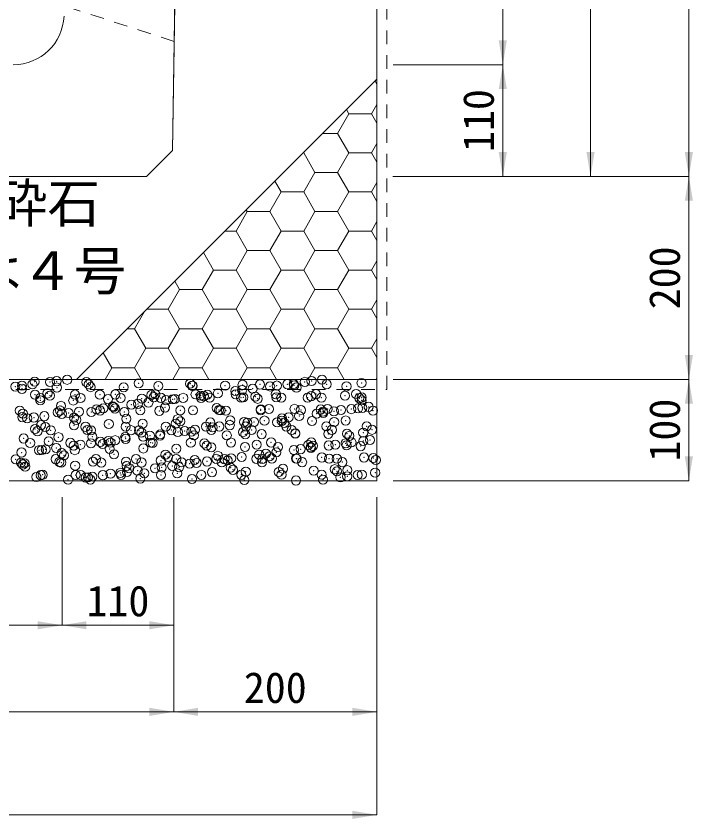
# Model space of a CAD drawing. Units: millimetres at full size. Extents: x 190759 to 276146, y -52712 to -16236.
# Drawn here: x 214728 to 215395, y -30937 to -30145 of the extents above; entities that cross this region are included whole.
import ezdxf
from ezdxf.enums import TextEntityAlignment as Align

# ---------------------------------------------------------------- set-up
doc = ezdxf.new("R2010")
doc.units = ezdxf.units.MM
doc.header["$LTSCALE"] = 18
doc.header["$PDMODE"] = 32
doc.header["$PDSIZE"] = 9
doc.linetypes.add('USER1', pattern=[1.35, 0.75, -0.6])
for name, color, linetype, lineweight in [('0_2', 7, 'Continuous', 5), ('寸法線', 7, 'Continuous', 9), ('本体', 2, 'Continuous', 13), ('補助線', 8, 'Continuous', 13), ('ﾊｯﾁﾝｸﾞ', 7, 'Continuous', 5)]:
    doc.layers.add(name, color=color, linetype=linetype, lineweight=lineweight)
doc.styles.add('ＭＳ ゴシック', font='')
doc.styles.get('ＭＳ ゴシック').set_extended_font_data('MS Gothic')

# ---------------------------------------------------------------- blocks, each defined once
blk = doc.blocks.new('filled_arrow')
at = {"color": 0, "linetype": 'Continuous', "lineweight": -2}
blk.add_solid([(7.5, 1.25), (0, 0), (7.5, -1.25)], dxfattribs=at)

msp = doc.modelspace()

# ---------------------------------------------------------------- linework, layer by layer
at = {"layer": '寸法線'}
for p, q in [((215390.54, -30303.35), (215390.54, -29263.35)), ((215207.28, -30193.35), (215207.28, -29393.35)), ((215293.68, -30303.35), (215293.68, -29703.36)), ((215099.2, -30193.35), (215207.28, -30193.35)), ((215099.2, -30193.35), (215207.28, -30193.35)), ((215207.28, -30303.35), (215207.28, -30193.35)), ((215098.94, -30303.35), (215390.54, -30303.35)), ((215098.94, -30303.35), (215293.68, -30303.35)), ((215098.94, -30303.35), (215207.28, -30303.35)), ((215098.94, -30303.35), (215390.54, -30303.35)), ((215390.54, -30503.35), (215390.54, -30303.35)), ((215099.2, -30503.35), (215390.54, -30503.35)), ((215099.2, -30503.35), (215390.54, -30503.35)), ((215390.54, -30603.35), (215390.54, -30503.35)), ((215099.2, -30603.35), (215390.54, -30603.35)), ((214773.2, -30619.35), (214773.2, -30745.68)), ((214773.2, -30619.35), (214773.2, -30745.68)), ((214883.2, -30619.35), (214883.2, -30745.68)), ((214883.2, -30619.35), (214883.2, -30831.03)), ((214883.2, -30619.35), (214883.2, -30831.03)), ((215083.2, -30619.35), (215083.2, -30831.03)), ((215083.2, -30619.35), (215083.2, -30932.54)), ((214537.2, -30745.68), (214773.2, -30745.68)), ((214773.2, -30745.68), (214883.2, -30745.68)), ((214427.21, -30831.03), (214883.2, -30831.03)), ((214883.2, -30831.03), (215083.2, -30831.03)), ((214227.21, -30932.54), (215083.2, -30932.54))]:
    msp.add_line(p, q, dxfattribs=at)
at = {"layer": '本体'}
for p, q in [((214892.71, -29603.35), (214881.85, -30277.7)), ((214856.2, -30303.35), (214881.85, -30277.7)), ((214454.21, -30303.35), (214856.2, -30303.35))]:
    msp.add_line(p, q, dxfattribs=at)
at = {"layer": '本体', "linetype": 'USER1', "lineweight": 9}
msp.add_line((214883.57, -30170.35), (214775.52, -30135.35), dxfattribs=at)
at = {"layer": '本体'}
msp.add_arc((214725.16, -30143.35), 50, 270, 357.71021, dxfattribs=at)
at = {"layer": '補助線'}
msp.add_line((215083.2, -30207.54), (214787.4, -30503.35), dxfattribs=at)
msp.add_lwpolyline([(214419.31, -29703.36), (214428.56, -30277.7), (214454.21, -30303.35), (214856.2, -30303.35), (214881.85, -30277.7), (214891.09, -29703.36), (215083.2, -29703.36), (215083.2, -30503.35), (214227.21, -30503.35), (214227.21, -29703.36)], close=True, dxfattribs=at)
at = {"layer": 'ﾊｯﾁﾝｸﾞ'}
for p, q in [((215083.2, -30212.47), (215081.4, -30209.35)), ((215055.64, -30241.72), (215053.22, -30237.53)), ((215077.86, -30241.72), (215083.2, -30232.47)), ((215044.53, -30260.97), (215055.64, -30241.72)), ((215055.64, -30241.72), (215077.86, -30241.72)), ((215083.2, -30250.97), (215077.86, -30241.72)), ((215029.78, -30260.97), (215044.53, -30260.97)), ((215055.64, -30280.21), (215044.53, -30260.97)), ((215077.86, -30280.21), (215083.2, -30270.96)), ((215011.19, -30280.21), (215012.09, -30278.66)), ((215010.53, -30280.21), (215011.19, -30280.21)), ((215022.3, -30299.46), (215011.19, -30280.21)), ((215044.53, -30299.46), (215055.64, -30280.21)), ((215055.64, -30280.21), (215077.86, -30280.21)), ((215083.2, -30289.46), (215077.86, -30280.21)), ((215011.19, -30318.71), (215022.3, -30299.46)), ((215022.3, -30299.46), (215044.53, -30299.46)), ((215055.64, -30318.71), (215044.53, -30299.46)), ((214988.96, -30318.71), (214982.77, -30307.98)), ((215077.86, -30318.71), (215083.2, -30309.46)), ((214977.85, -30337.96), (214988.96, -30318.71)), ((214988.96, -30318.71), (215011.19, -30318.71)), ((215022.3, -30337.96), (215011.19, -30318.71)), ((215044.53, -30337.96), (215055.64, -30318.71)), ((215055.64, -30318.71), (215077.86, -30318.71)), ((215083.2, -30327.96), (215077.86, -30318.71)), ((214944.51, -30357.2), (214955.63, -30337.96)), ((214955.63, -30337.96), (214954.59, -30336.16)), ((214955.63, -30337.96), (214977.85, -30337.96)), ((214988.96, -30357.2), (214977.85, -30337.96)), ((215011.19, -30357.2), (215022.3, -30337.96)), ((215022.3, -30337.96), (215044.53, -30337.96)), ((215055.64, -30357.2), (215044.53, -30337.96)), ((215077.86, -30357.2), (215083.2, -30347.95)), ((214933.54, -30357.2), (214944.51, -30357.2)), ((214955.63, -30376.45), (214944.51, -30357.2)), ((214977.85, -30376.45), (214988.96, -30357.2)), ((214988.96, -30357.2), (215011.19, -30357.2)), ((215022.3, -30376.45), (215011.19, -30357.2)), ((215044.53, -30376.45), (215055.64, -30357.2)), ((215055.64, -30357.2), (215077.86, -30357.2)), ((215083.2, -30366.45), (215077.86, -30357.2)), ((214922.29, -30395.7), (214912.32, -30378.43)), ((214944.51, -30395.7), (214955.63, -30376.45)), ((214955.63, -30376.45), (214977.85, -30376.45)), ((214988.96, -30395.7), (214977.85, -30376.45)), ((215011.19, -30395.7), (215022.3, -30376.45)), ((215022.3, -30376.45), (215044.53, -30376.45)), ((215055.64, -30395.7), (215044.53, -30376.45)), ((215077.86, -30395.7), (215083.2, -30386.45)), ((214911.18, -30414.95), (214922.29, -30395.7)), ((214922.29, -30395.7), (214944.51, -30395.7)), ((214955.63, -30414.95), (214944.51, -30395.7)), ((214977.85, -30414.95), (214988.96, -30395.7)), ((214988.96, -30395.7), (215011.19, -30395.7)), ((215022.3, -30414.95), (215011.19, -30395.7)), ((215044.53, -30414.95), (215055.64, -30395.7)), ((215055.64, -30395.7), (215077.86, -30395.7)), ((215083.2, -30404.95), (215077.86, -30395.7)), ((214888.95, -30414.95), (214884.14, -30406.61)), ((214877.84, -30434.19), (214888.95, -30414.95)), ((214888.95, -30414.95), (214911.18, -30414.95)), ((214922.29, -30434.19), (214911.18, -30414.95)), ((214944.51, -30434.19), (214955.63, -30414.95)), ((214955.63, -30414.95), (214977.85, -30414.95)), ((214988.96, -30434.19), (214977.85, -30414.95)), ((215011.19, -30434.19), (215022.3, -30414.95)), ((215022.3, -30414.95), (215044.53, -30414.95)), ((215055.64, -30434.19), (215044.53, -30414.95)), ((215077.86, -30434.19), (215083.2, -30424.94)), ((214844.5, -30453.44), (214854.33, -30436.41)), ((214856.55, -30434.19), (214877.84, -30434.19)), ((214888.95, -30453.44), (214877.84, -30434.19)), ((214911.18, -30453.44), (214922.29, -30434.19)), ((214922.29, -30434.19), (214944.51, -30434.19)), ((214955.63, -30453.44), (214944.51, -30434.19)), ((214977.85, -30453.44), (214988.96, -30434.19)), ((214988.96, -30434.19), (215011.19, -30434.19)), ((215022.3, -30453.44), (215011.19, -30434.19)), ((215044.53, -30453.44), (215055.64, -30434.19)), ((215055.64, -30434.19), (215077.86, -30434.19)), ((215083.2, -30443.44), (215077.86, -30434.19)), ((214837.3, -30453.44), (214844.5, -30453.44)), ((214855.61, -30472.69), (214844.5, -30453.44)), ((214877.84, -30472.69), (214888.95, -30453.44)), ((214888.95, -30453.44), (214911.18, -30453.44)), ((214922.29, -30472.69), (214911.18, -30453.44)), ((214944.51, -30472.69), (214955.63, -30453.44)), ((214955.63, -30453.44), (214977.85, -30453.44)), ((214988.96, -30472.69), (214977.85, -30453.44)), ((215011.19, -30472.69), (215022.3, -30453.44)), ((215022.3, -30453.44), (215044.53, -30453.44)), ((215055.64, -30472.69), (215044.53, -30453.44)), ((215077.86, -30472.69), (215083.2, -30463.44)), ((214844.5, -30491.93), (214855.61, -30472.69)), ((214855.61, -30472.69), (214877.84, -30472.69)), ((214888.95, -30491.93), (214877.84, -30472.69)), ((214911.18, -30491.93), (214922.29, -30472.69)), ((214922.29, -30472.69), (214944.51, -30472.69)), ((214955.63, -30491.93), (214944.51, -30472.69)), ((214977.85, -30491.93), (214988.96, -30472.69)), ((214988.96, -30472.69), (215011.19, -30472.69)), ((215022.3, -30491.93), (215011.19, -30472.69)), ((215044.53, -30491.93), (215055.64, -30472.69)), ((215055.64, -30472.69), (215077.86, -30472.69)), ((215083.2, -30481.94), (215077.86, -30472.69)), ((214822.28, -30491.93), (214813.69, -30477.06)), ((214815.69, -30503.35), (214822.28, -30491.93)), ((214822.28, -30491.93), (214844.5, -30491.93)), ((214851.09, -30503.35), (214844.5, -30491.93)), ((214882.36, -30503.35), (214888.95, -30491.93)), ((214888.95, -30491.93), (214911.18, -30491.93)), ((214917.76, -30503.35), (214911.18, -30491.93)), ((214949.04, -30503.35), (214955.63, -30491.93)), ((214955.63, -30491.93), (214977.85, -30491.93)), ((214984.44, -30503.35), (214977.85, -30491.93)), ((215015.71, -30503.35), (215022.3, -30491.93)), ((215022.3, -30491.93), (215044.53, -30491.93)), ((215051.11, -30503.35), (215044.53, -30491.93)), ((215082.39, -30503.35), (215083.2, -30501.93))]:
    msp.add_line(p, q, dxfattribs=at)
at = {"layer": 'ﾊｯﾁﾝｸﾞ', "linetype": 'USER1', "lineweight": 9}
msp.add_lwpolyline([(214419.15, -29693.36), (214217.21, -29693.36), (214217.21, -30513.35), (215093.2, -30513.35), (215093.2, -29693.36), (214891.26, -29693.36)], dxfattribs=at)
at = {"layer": 'ﾊｯﾁﾝｸﾞ', "lineweight": 20}
msp.add_lwpolyline([(214419.31, -29703.36), (214227.21, -29703.36), (214227.21, -30503.35), (215083.2, -30503.35), (215083.2, -29703.36), (214891.09, -29703.36)], dxfattribs=at)
msp.add_lwpolyline([(214227.21, -30503.35), (215083.2, -30503.35), (215083.2, -30603.35), (214227.21, -30603.35)], close=True, dxfattribs=at)
at = {"layer": 'ﾊｯﾁﾝｸﾞ'}
for p in [(214778.19, -30503.78), (215018.88, -30504.97), (215029.2, -30503.61), (214727.07, -30510.51), (214733.68, -30509.64), (214733.76, -30512.66), (214744.01, -30508.28), (214746.17, -30505.65), (214761.26, -30506.01), (214767.87, -30505.14), (214768.06, -30511.42), (214796.99, -30506.08), (214799.33, -30508.23), (214801.3, -30511), (214833.79, -30511.16), (214848.56, -30507.21), (214868.09, -30509.92), (214899.38, -30507.64), (214901.33, -30509.5), (214901.72, -30509.79), (214933.82, -30509.65), (214950.94, -30508.77), (214960.83, -30512.61), (214968.12, -30508.42), (214978.08, -30510.34), (214984.69, -30509.47), (214995.02, -30508.11), (215001.36, -30507.99), (215001.76, -30509.2), (215004.1, -30511.35), (215012.27, -30505.84), (215033.85, -30508.15), (215053.33, -30510.33), (215068.15, -30506.91), (214746.45, -30518.41), (214758.81, -30517.23), (214761.15, -30519.38), (214786, -30518.34), (214810.38, -30518.35), (214825.55, -30518.26), (214861.2, -30518.79), (214865.1, -30518.19), (214904.65, -30518.12), (214909.71, -30519.34), (214912.77, -30519.91), (214916.32, -30518.47), (214926.65, -30517.12), (214943.9, -30514.84), (214944.2, -30518.05), (214950.51, -30513.97), (214963.58, -30520.35), (214983.75, -30517.98), (215018.54, -30519.9), (215023.3, -30517.91), (215051.78, -30519.48), (215062.85, -30517.83), (214751.68, -30523.99), (214751.81, -30521.82), (214784.17, -30524.14), (214791.35, -30521.75), (214818.47, -30522.91), (214830.9, -30521.68), (214841.34, -30528.35), (214847.95, -30527.48), (214851.72, -30522.48), (214858.27, -30526.12), (214863.54, -30520.94), (214870.45, -30521.6), (214875.52, -30523.85), (214882.14, -30522.98), (214884.2, -30522.64), (214892.46, -30521.62), (214910, -30521.53), (214918.51, -30521.4), (214949.55, -30521.46), (214951.75, -30520.98), (214965.92, -30522.49), (214984.24, -30521.14), (214989.1, -30521.39), (215015.15, -30521.47), (215028.65, -30521.32), (215065.97, -30521.91), (215068.2, -30521.25), (215068.31, -30524.05), (214731.54, -30534.17), (214768.86, -30535.9), (214771.09, -30534.1), (214772.2, -30529.5), (214779.58, -30536.48), (214789.9, -30535.12), (214802.1, -30535.47), (214807.15, -30532.85), (214810.63, -30534.03), (214813.76, -30531.98), (214823.02, -30529.94), (214824.09, -30530.62), (214825.36, -30532.08), (214834.59, -30535.63), (214850.18, -30533.96), (214868.89, -30534.39), (214874.59, -30531.06), (214889.73, -30533.89), (214902.13, -30533.97), (214925.41, -30531.5), (214927.75, -30533.64), (214929.28, -30533.82), (214934.62, -30534.12), (214968.83, -30533.74), (214968.92, -30532.89), (214976.97, -30532.62), (215002.16, -30532.46), (215008.38, -30533.67), (215027.79, -30533.06), (215030.13, -30535.2), (215030.59, -30536.31), (215034.65, -30532.62), (215040.91, -30534.95), (215047.93, -30533.6), (215058.16, -30532.68), (215064.77, -30531.81), (215068.95, -30531.38), (215075.1, -30530.45), (215079.36, -30534.18), (214734.02, -30540.65), (214734.56, -30537.13), (214738.78, -30541.85), (214745.39, -30540.98), (214755.72, -30539.62), (214772.97, -30537.35), (214784.84, -30541.08), (214787.18, -30543.23), (214836.41, -30542.21), (214887.23, -30542.64), (214938.8, -30543.77), (214972.54, -30543.96), (214989.61, -30544.2), (214989.79, -30541.68), (214996.4, -30540.81), (215006.73, -30539.45), (215019.34, -30544.37), (215023.98, -30537.18), (215052.58, -30543.95), (214746.66, -30552.23), (214752.48, -30548.46), (214756.71, -30550.21), (214784.97, -30548.61), (214796.26, -30550.14), (214819.27, -30547.38), (214835.81, -30550.07), (214852.52, -30546.95), (214875.36, -30549.99), (214885, -30547.11), (214889.57, -30544.79), (214914.91, -30549.92), (214919.31, -30545.87), (214921.42, -30550.69), (214928.03, -30549.82), (214938.36, -30548.46), (214952.55, -30545.45), (214954.45, -30549.85), (214955.61, -30546.18), (214962.22, -30545.31), (214985.04, -30545.61), (214991.96, -30546.35), (214994, -30549.78), (215033.55, -30549.71), (215041.18, -30545.33), (215073.1, -30549.64), (214749.01, -30554.37), (214762.06, -30553.62), (214769.66, -30560.37), (214798.23, -30553.35), (214801.61, -30553.55), (214802.9, -30559.94), (214835.39, -30560.1), (214841.16, -30553.48), (214849.05, -30553.79), (214851.39, -30555.93), (214853.05, -30559.69), (214859.66, -30558.82), (214869.69, -30558.86), (214869.98, -30557.46), (214880.71, -30553.41), (214887.23, -30555.19), (214893.84, -30554.32), (214900.62, -30554.91), (214902.93, -30558.44), (214904.17, -30552.96), (214920.26, -30553.33), (214935.42, -30558.59), (214951.44, -30555.35), (214953.78, -30557.49), (214959.81, -30553.26), (214969.72, -30557.36), (214999.36, -30553.19), (215002.96, -30556.93), (215003, -30556.47), (215035.45, -30557.09), (215038.91, -30553.12), (215053.82, -30556.91), (215056.16, -30559.05), (215069.75, -30555.85), (215078.46, -30553.05), (214735.36, -30561.6), (214741.79, -30565.98), (214760.05, -30564.5), (214781.34, -30565.9), (214791.29, -30567.82), (214801.61, -30566.46), (214810.87, -30564.94), (214813.21, -30567.08), (214818.86, -30564.19), (214820.89, -30565.83), (214825.47, -30563.32), (214835.8, -30561.96), (214860.44, -30565.76), (214862.44, -30566.06), (214899.99, -30565.69), (214913.26, -30566.5), (214939.54, -30565.62), (214964.83, -30567.62), (214979.09, -30565.55), (215015.64, -30568.05), (215018.64, -30565.47), (215042.3, -30567.65), (215052.62, -30566.29), (215058.19, -30565.4), (215069.87, -30564.02), (215076.48, -30563.15), (214733.24, -30575.46), (214750.49, -30573.19), (214753.28, -30572.93), (214757.1, -30572.32), (214767.43, -30570.96), (214772.7, -30576.08), (214784.68, -30568.69), (214785.77, -30573.09), (214820.07, -30571.85), (214853.32, -30571.43), (214885.8, -30571.58), (214915.6, -30568.64), (214920.11, -30570.35), (214953.35, -30569.92), (214984.25, -30575.3), (214985.84, -30570.08), (215001.5, -30573.02), (215008.11, -30572.15), (215017.99, -30570.2), (215018.44, -30570.8), (215020.14, -30568.84), (215035.69, -30568.52), (215053.38, -30568.42), (215067.21, -30569.18), (214727.41, -30582.08), (214766.96, -30582.01), (214775.04, -30578.23), (214806.51, -30581.94), (214824.26, -30577.2), (214846.06, -30581.87), (214870.49, -30583.33), (214875.08, -30577.64), (214877.42, -30579.79), (214885.61, -30581.8), (214903.73, -30582.91), (214925.16, -30581.72), (214926.65, -30578.76), (214933.13, -30582.03), (214936.22, -30583.06), (214939.74, -30581.16), (214950.06, -30579.8), (214964.71, -30581.65), (214967.31, -30577.53), (214970.52, -30581.83), (214973.93, -30576.66), (214977.47, -30579.2), (214979.81, -30581.35), (215003.76, -30581.4), (215004.26, -30581.58), (215029.03, -30580.32), (215036.25, -30581.56), (215043.81, -30581.51), (215070.55, -30580.32), (215079.85, -30580.76), (215082.19, -30582.91), (214732.77, -30585.5), (214734.52, -30587.23), (214736.16, -30586.07), (214736.86, -30589.37), (214770.46, -30584.84), (214772.32, -30585.42), (214786.08, -30588.35), (214803.7, -30584.41), (214811.87, -30585.35), (214836.19, -30584.57), (214836.9, -30588.79), (214839.24, -30590.93), (214851.42, -30585.28), (214864.76, -30591.03), (214871.37, -30590.16), (214881.69, -30588.8), (214888.47, -30589.91), (214890.97, -30585.21), (214898.94, -30586.53), (214905.55, -30585.66), (214915.88, -30584.3), (214930.52, -30585.14), (214939.29, -30590.35), (214970.07, -30585.06), (214990.86, -30591.47), (215009.62, -30584.99), (215041.68, -30591.91), (215049.17, -30584.92), (214747.91, -30599.5), (214752.05, -30597.78), (214754.08, -30597.4), (214786.57, -30597.56), (214791.6, -30597.71), (214796.39, -30600.03), (214798.73, -30599.93), (214803, -30599.16), (214813.32, -30597.8), (214820.87, -30596.32), (214830.57, -30595.53), (214831.15, -30597.64), (214837.18, -30594.66), (214847.51, -30593.3), (214854.12, -30595.9), (214870.7, -30597.56), (214886.6, -30596.05), (214910.25, -30597.49), (214920.91, -30594.82), (214941.63, -30592.49), (214949.8, -30597.42), (214954.15, -30594.39), (214986.64, -30594.55), (214989.35, -30597.35), (215020.94, -30593.31), (215028.9, -30597.28), (215044.02, -30594.05), (215047.4, -30599.86), (215054.01, -30598.99), (215054.18, -30592.89), (215064.33, -30597.64), (215068.45, -30597.2), (215081.58, -30595.36), (214779.14, -30602.3), (214801.07, -30602.08), (214850.29, -30601.06), (214901.11, -30601.49), (214952.68, -30602.62), (215003.5, -30603.05), (215030.14, -30602.14)]:
    msp.add_point(p, dxfattribs=at)

# ---------------------------------------------------------------- block references
at = {"layer": '寸法線', "xscale": 3.2, "yscale": 3.2}
for p, rotation in [((215207.28, -30193.35), 90), ((215207.28, -30193.35), 270), ((215207.28, -30303.35), 90), ((215293.68, -30303.35), 90), ((215390.54, -30303.35), 90), ((215390.54, -30303.35), 270), ((215390.54, -30503.35), 90), ((215390.54, -30503.35), 270), ((215390.54, -30603.35), 90), ((214773.2, -30745.68), 180), ((214883.2, -30745.68), 180), ((214883.2, -30831.03), 180), ((215083.2, -30831.03), 180), ((215083.2, -30932.54), 180)]:
    msp.add_blockref('filled_arrow', p, dxfattribs=dict(at, rotation=rotation))
for p in [(214773.2, -30745.68), (214883.2, -30831.03)]:
    msp.add_blockref('filled_arrow', p, dxfattribs=at)

# ---------------------------------------------------------------- texts
at = {"layer": '0_2', "style": 'ＭＳ ゴシック'}
for s, p in [('\u3000単粒度砕石', (214499.8, -30310.78)), ('（３号又は４号', (214473.9, -30377.45))]:
    msp.add_text(s, height=37.98, dxfattribs=at).set_placement(p, align=Align.TOP_LEFT)
at = {"layer": '寸法線', "style": 'ＭＳ ゴシック'}
for s, p in [('110', (215183.28, -30248.35)), ('200', (215366.54, -30403.35)), ('100', (215366.54, -30553.35))]:
    msp.add_text(s, height=30.38, rotation=90, dxfattribs=at).set_placement(p, align=Align.MIDDLE_CENTER)
for s, p in [('110', (214828.2, -30721.68)), ('200', (214983.2, -30807.03))]:
    msp.add_text(s, height=30.38, dxfattribs=at).set_placement(p, align=Align.MIDDLE_CENTER)

doc.saveas('drawing.dxf')
